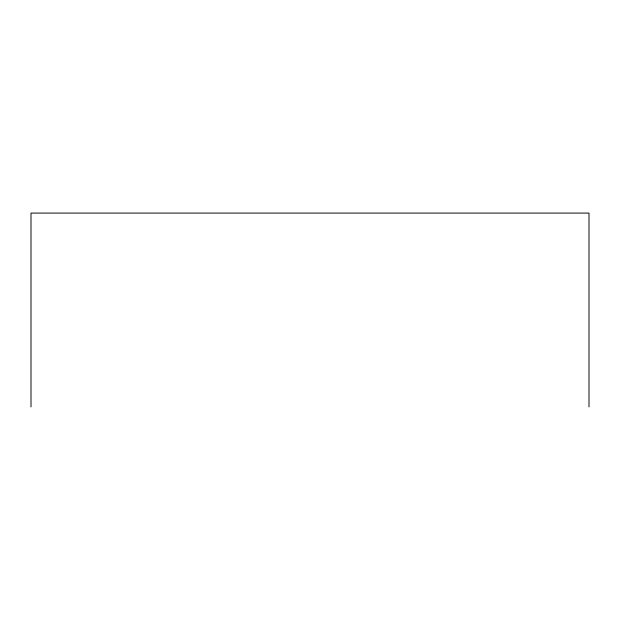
<?xml version="1.0" encoding="UTF-8"?>
<svg xmlns="http://www.w3.org/2000/svg" width="620" height="620" viewBox="0 0 620 620"><rect width="100%" height="100%" fill="white"/><g stroke="black" fill="none" stroke-linecap="round" stroke-linejoin="round"><path stroke-width="0.93" d="M589 406.914L589 213.086L31 213.086L31 406.914"/></g></svg>
